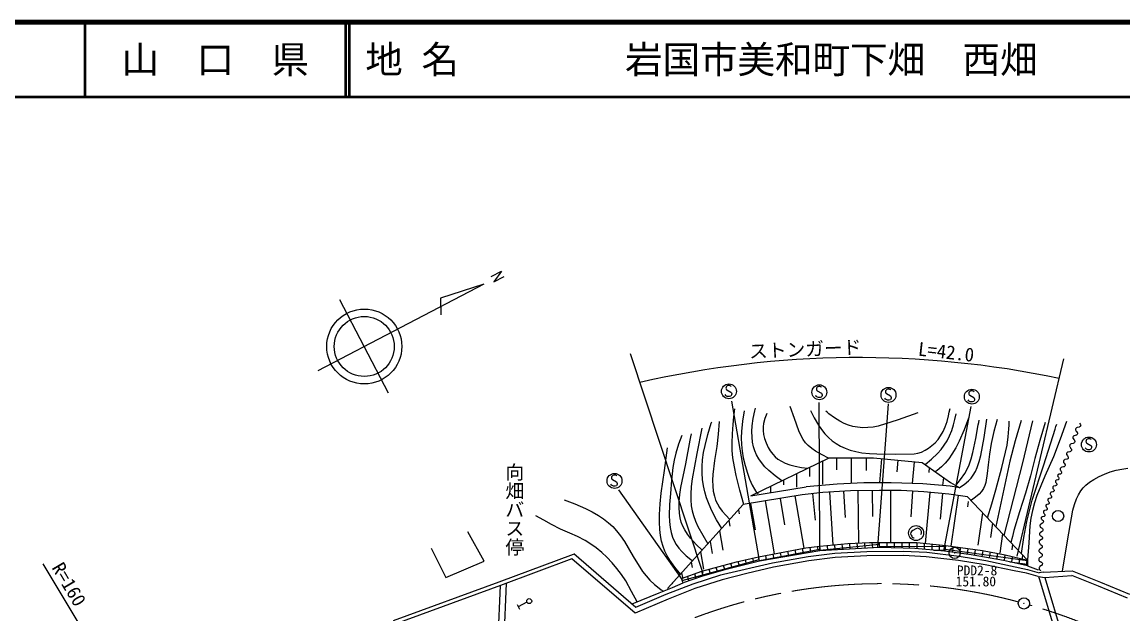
# Model space of a CAD drawing. Units: millimetres, scale not verified. Extents: x 40000 to 680000, y 20000 to 380000.
# Drawn here: x 324606 to 471423, y 301042 to 380000 of the extents above; entities that cross this region are included whole.
import ezdxf
from ezdxf.enums import TextEntityAlignment as Align

# ---------------------------------------------------------------- set-up
doc = ezdxf.new("R2010")
doc.units = ezdxf.units.MM
doc.header["$LTSCALE"] = 1000
doc.linetypes.add('CHAIN', pattern=[18.5, 12, -1.5, 3.5, -1.5])
for name, color, linetype, lineweight in [('M-BGD', 7, 'Continuous', 25), ('M-BMK', 2, 'CHAIN', 13), ('M-TTL', 2, 'Continuous', 140), ('M-TTL-LINE', 7, 'Continuous', 50)]:
    doc.layers.add(name, color=color, linetype=linetype, lineweight=lineweight)
for name, color, linetype in [('M-BGD-HTXT', 7, 'Continuous'), ('M-BMK-SRVR', 7, 'Continuous'), ('M-TTL-TXT', 7, 'Continuous')]:
    doc.layers.add(name, color=color, linetype=linetype)
doc.styles.add('@ＭＳ ゴシック', font='')
doc.styles.add('ＭＳ ゴシック', font='')
doc.styles.get('@ＭＳ ゴシック').set_extended_font_data('@MS Gothic')
doc.styles.get('ＭＳ ゴシック').set_extended_font_data('MS Gothic')

# ---------------------------------------------------------------- blocks, each defined once
blk = doc.blocks.new('BUHIN1')
at = {"color": 7, "linetype": 'Continuous', "lineweight": 25}
for radius in [746, 22.5]:
    blk.add_circle((0, 0), radius, dxfattribs=at)
blk = doc.blocks.new('BUHIN2')
at = {"color": 3, "linetype": 'Continuous', "lineweight": 25}
for radius in [746, 22.5]:
    blk.add_circle((0, 0), radius, dxfattribs=at)
blk = doc.blocks.new('BUHIN75')
at = {"color": 7, "linetype": 'Continuous', "lineweight": 25}
blk.add_lwpolyline([(-467, -290), (-467, -161), (-456, -95), (-427, -32), (-376, 22), (-318, 58), (-254, 75), (-184, 77), (-116, 57), (116, -57), (183, -71), (242, -76), (314, -57), (379, -17), (428, 36), (453, 100), (467, 161), (467, 290)], dxfattribs=at)
blk = doc.blocks.new('BUHIN76')
at = {"color": 7, "linetype": 'Continuous', "lineweight": 25}
blk.add_lwpolyline([(-435, -116), (-404, -14), (-379, 34), (-342, 77), (-289, 107), (-235, 121), (-181, 119), (-125, 104), (-78, 72), (78, -72), (126, -99), (171, -117), (232, -120), (293, -104), (343, -74), (378, -30), (404, 14), (435, 116)], dxfattribs=at)
blk = doc.blocks.new('BUHIN78')
at = {"color": 7, "linetype": 'Continuous', "lineweight": 25}
blk.add_lwpolyline([(-440, -94), (-404, 6), (-377, 53), (-337, 94), (-284, 121), (-229, 133), (-175, 128), (-120, 110), (-74, 76), (74, -76), (121, -105), (165, -126), (226, -131), (288, -118), (339, -91), (376, -48), (404, -6), (440, 94)], dxfattribs=at)
blk = doc.blocks.new('BUHIN80')
at = {"color": 7, "linetype": 'Continuous', "lineweight": 25}
blk.add_lwpolyline([(-537, -117), (-494, 5), (-461, 63), (-413, 113), (-347, 147), (-280, 161), (-214, 156), (-147, 134), (-91, 93), (91, -93), (149, -128), (202, -153), (277, -159), (352, -143), (415, -110), (460, -58), (494, -5), (537, 117)], dxfattribs=at)
blk = doc.blocks.new('BUHIN81')
at = {"color": 7, "linetype": 'Continuous', "lineweight": 25}
blk.add_lwpolyline([(-580, -154), (-538, -19), (-506, 45), (-456, 102), (-386, 143), (-313, 162), (-241, 159), (-167, 139), (-103, 97), (103, -97), (169, -132), (228, -157), (310, -160), (391, -138), (458, -99), (504, -40), (538, 19), (580, 154)], dxfattribs=at)
blk = doc.blocks.new('BUHIN83')
at = {"color": 7, "linetype": 'Continuous', "lineweight": 25}
blk.add_lwpolyline([(-218, 610), (-320, 618), (-415, 589), (-507, 530), (-587, 442), (-677, 269), (-723, 118), (-699, -75), (-619, -224), (-460, -352), (-26, -579), (179, -640), (325, -632), (485, -552), (603, -411), (691, -242), (745, -107), (740, -19), (715, 73), (666, 132)], dxfattribs=at)
blk.add_circle((0, 0), 995, dxfattribs=at)
blk = doc.blocks.new('BUHIN173')
at = {"color": 7, "linetype": 'Continuous', "lineweight": 25}
blk.add_lwpolyline([(-706, -115), (-724, -194), (-710, -276), (-666, -373), (-578, -500), (-475, -587), (-350, -634), (-223, -625), (-125, -563), (-67, -516), (-8, -426), (-3, -337), (-56, 290), (-17, 391), (63, 495), (167, 556), (265, 581), (379, 575), (505, 474), (636, 285), (681, 195), (699, 91), (683, -18), (629, -141)], dxfattribs=at)
blk.add_circle((0, 0), 995, dxfattribs=at)

msp = doc.modelspace()

# ---------------------------------------------------------------- hatches: boundary and pattern name
at = {"layer": 'M-BGD'}
h = msp.add_hatch(dxfattribs=at)
h.set_pattern_fill('USER', color=256, style=0, pattern_type=2)
h.set_pattern_definition([(10.6514, (422804, 308666), (-92.417, 491.385), []), (100.651, (422804, 308666), (-1965.54, -369.67), []), (100.65, (423879, 308359), (-1965.54, -369.67), [])])
h.paths.add_polyline_path([(422804, 308666), (429110, 309852), (431002, 310078), (431002, 309457), (427867, 308948), (422973, 308073)])
h = msp.add_hatch(dxfattribs=at)
h.set_pattern_fill('USER', color=256, style=0, pattern_type=2)
h.set_pattern_definition([(5.623, (431002, 310078), (-48.99, 497.594), []), (95.623, (431002, 310078), (-1990.4, -195.96), []), (95.623, (432046, 309678), (-1990.4, -195.96), [])])
h.paths.add_polyline_path([(431002, 310078), (434730, 310445), (437639, 310586), (438966, 310586), (438966, 309908), (434165, 309654), (431002, 309457)])
h = msp.add_hatch(dxfattribs=at)
h.set_pattern_fill('USER', color=256, style=0, pattern_type=2)
h.set_pattern_definition([(359.673, (438966, 310586), (2.853, 499.992), []), (89.673, (438966, 310586), (-1999.97, 11.4), []), (89.673, (439963, 310080), (-1999.97, 11.4), [])])
h.paths.add_polyline_path([(438966, 310586), (443914, 310558), (447811, 310191), (447641, 309400), (443660, 309795), (438966, 309908)])
h = msp.add_hatch(dxfattribs=at)
h.set_pattern_fill('USER', color=256, style=0, pattern_type=2)
h.set_pattern_definition([(352.104, (447811, 310191), (68.689, 495.26), []), (82.104, (447811, 310191), (-1981.04, 274.76), []), (82.104, (448733, 309558), (-1981.04, 274.76), [])])
h.paths.add_polyline_path([(447811, 310191), (452698, 309513), (455691, 308948), (458712, 308242), (458684, 307480), (455493, 308186), (451173, 308948), (447641, 309400)])
h = msp.add_hatch(dxfattribs=at)
h.set_pattern_fill('USER', color=256, style=0, pattern_type=2)
h.set_pattern_definition([(15.377, (415262, 306742), (-132.583, 482.1), []), (105.377, (415262, 306742), (-1928.4, -530.33), []), (105.377, (416359, 306525), (-1928.4, -530.33), [])])
h.paths.add_polyline_path([(412556, 305759), (415262, 306742), (419895, 308017), (422804, 308666), (422973, 308073), (418343, 306943), (415349, 306068), (412779, 305193)])

# ---------------------------------------------------------------- linework, layer by layer
for p, q in [((387157, 346036), (388525, 346750)), ((388525, 346750), (387524, 345324)), ((386205, 345047), (364041, 333483)), ((386205, 345047), (380423, 343158)), ((387524, 345324), (388893, 346048)), ((373485, 330515), (367009, 342927)), ((380423, 343158), (380462, 340923)), ((415442, 306462), (405743, 335743)), ((457319, 308765), (463525, 335085)), ((422916, 308439), (419272, 329442)), ((430847, 329257), (430970, 309983)), ((438753, 309962), (440175, 329072)), ((451113, 328737), (447498, 309456)), ((421802, 316793), (432233, 321854)), ((432233, 321854), (438159, 321854)), ((433221, 321854), (433221, 320283)), ((435196, 321854), (435196, 318455)), ((437172, 321854), (437172, 320187)), ((438159, 321854), (444654, 321232)), ((439242, 321750), (438933, 318521)), ((441407, 321543), (441261, 320024)), ((429625, 320588), (429625, 319373)), ((431364, 321432), (431364, 318340)), ((443571, 321336), (443295, 318447)), ((444654, 321232), (448404, 318578)), ((445591, 320569), (445528, 319908)), ((426148, 318902), (426148, 318259)), ((427887, 319745), (427887, 317946)), ((447467, 319242), (447365, 318178)), ((412662, 305597), (404199, 317582)), ((421802, 316793), (429162, 318013)), ((422671, 317215), (422733, 317086)), ((424410, 318058), (424410, 317287)), ((431382, 317239), (428653, 316957)), ((433325, 318380), (429162, 318013)), ((435081, 317465), (431382, 317239)), ((432307, 317296), (432737, 310249)), ((436855, 318521), (433325, 318380)), ((434156, 317409), (434370, 313920)), ((438950, 317522), (435081, 317465)), ((436048, 317479), (436150, 310514)), ((440498, 318521), (436855, 318521)), ((437983, 317508), (438033, 314047)), ((441858, 317522), (438950, 317522)), ((440404, 317522), (440404, 310578)), ((444733, 318409), (440498, 318521)), ((444847, 317335), (441858, 317522)), ((443353, 317428), (443138, 313996)), ((448376, 318098), (444733, 318409)), ((448208, 317024), (444847, 317335)), ((445687, 317257), (445058, 310450)), ((449675, 317872), (448376, 318098)), ((448404, 318578), (449675, 317872)), ((449039, 318225), (448978, 318114)), ((428653, 316957), (420775, 315630)), ((421760, 315796), (422358, 312245)), ((423729, 316127), (424919, 309064)), ((425699, 316459), (426291, 312946)), ((427668, 316791), (428846, 309802)), ((430018, 317098), (430382, 313573)), ((447368, 317102), (447053, 313697)), ((450693, 316657), (448208, 317024)), ((449450, 316841), (448455, 310102)), ((450795, 316039), (450688, 315315)), ((458712, 308242), (450693, 316657)), ((420775, 315630), (410676, 304436)), ((420144, 314930), (420231, 314411)), ((452697, 314553), (452055, 310205)), ((418881, 313531), (419012, 312753)), ((454034, 313151), (453755, 311265)), ((386229, 308075), (384074, 311993)), ((417619, 312132), (418056, 309537)), ((455371, 311749), (454989, 309163)), ((379177, 309838), (381136, 305920)), ((416357, 310732), (416631, 309101)), ((422804, 308666), (429110, 309852)), ((429110, 309852), (431002, 310078)), ((431002, 310078), (434730, 310445)), ((431002, 309457), (431002, 310078)), ((438966, 309908), (434166, 309654)), ((434730, 310445), (437639, 310586)), ((437639, 310586), (438966, 310586)), ((438966, 310586), (443914, 310558)), ((438966, 309908), (438966, 310586)), ((443660, 309795), (438966, 309908)), ((447642, 309400), (443660, 309795)), ((443914, 310558), (447811, 310191)), ((447642, 309400), (447811, 310191)), ((447811, 310191), (452697, 309513)), ((456707, 310346), (456596, 309596)), ((388230, 305310), (398152, 309032)), ((397943, 308419), (388403, 304841)), ((406349, 301136), (397943, 308419)), ((398200, 309122), (406462, 301945)), ((415094, 309333), (415487, 307001)), ((419895, 308016), (422804, 308666)), ((422973, 308073), (422804, 308666)), ((427867, 308948), (422973, 308073)), ((424707, 307860), (429455, 308730)), ((431002, 309457), (427867, 308948)), ((429455, 308730), (433002, 309167)), ((433055, 308569), (429546, 308137)), ((434166, 309654), (431002, 309457)), ((433002, 309167), (437246, 309398)), ((437264, 308798), (433055, 308569)), ((437246, 309398), (442157, 309424)), ((442143, 308824), (437264, 308798)), ((445195, 308671), (442143, 308824)), ((442157, 309424), (445245, 309269)), ((449490, 308163), (445195, 308671)), ((445245, 309269), (449572, 308757)), ((451173, 308948), (447642, 309400)), ((449572, 308757), (453156, 308194)), ((455493, 308186), (451173, 308948)), ((452697, 309513), (455691, 308948)), ((455691, 308948), (458712, 308242)), ((458044, 308944), (457971, 308449)), ((352619, 265797), (327411, 307742)), ((381136, 305920), (386229, 308075)), ((413832, 307934), (413950, 307230)), ((415263, 306742), (419895, 308016)), ((418342, 306943), (415349, 306068)), ((418167, 306365), (424707, 307860)), ((422973, 308073), (418342, 306943)), ((424828, 307273), (421268, 306459)), ((429546, 308137), (424828, 307273)), ((453050, 307603), (449490, 308163)), ((456919, 306815), (453050, 307603)), ((453156, 308194), (458670, 306990)), ((458684, 307480), (455493, 308186)), ((458670, 306990), (460254, 306526)), ((458712, 308242), (458684, 307480)), ((458684, 307480), (460124, 306915)), ((412556, 305759), (415263, 306742)), ((412779, 305193), (412556, 305759)), ((412569, 306535), (412676, 305901)), ((415349, 306068), (412779, 305193)), ((414090, 305084), (417791, 306266)), ((417987, 305594), (414325, 304424)), ((417791, 306266), (418167, 306365)), ((421268, 306459), (417987, 305594)), ((458553, 306503), (456919, 306815)), ((460113, 306046), (458553, 306503)), ((460113, 306046), (460990, 305926)), ((465782, 287522), (460188, 306036)), ((460763, 306602), (460254, 306526)), ((460763, 306602), (464625, 306810)), ((460990, 305926), (464588, 306179)), ((460990, 305926), (466552, 287485)), ((468178, 304750), (464588, 306179)), ((464625, 306810), (468403, 305306)), ((374123, 300156), (388230, 305310)), ((388403, 304841), (374443, 299741)), ((387007, 271285), (388403, 304841)), ((389149, 305121), (387818, 273280)), ((409590, 303842), (411365, 304564)), ((410525, 303673), (414090, 305084)), ((414325, 304424), (410790, 303026)), ((411307, 305135), (411387, 305064)), ((411365, 304564), (412779, 305193)), ((472043, 303157), (468178, 304750)), ((468403, 305306), (472284, 303707)), ((391946, 302602), (390780, 301993)), ((405964, 302378), (409590, 303842)), ((410790, 303026), (406349, 301136)), ((406462, 301945), (410525, 303673)), ((390623, 302295), (390935, 301696))]:
    msp.add_line(p, q, dxfattribs=at)
for points in [[(420864, 315645), (420321, 317564), (419834, 319504), (419597, 320673), (419417, 321859), (419327, 322842), (419296, 323837), (419331, 325062), (419427, 326299), (419539, 327348), (419665, 328396)], [(420901, 328126), (420694, 326753), (420547, 325381), (420513, 324525), (420540, 323669), (420635, 322765), (420790, 321866), (421032, 320839), (421332, 319828), (421628, 319019), (421983, 318227), (422269, 317691), (422578, 317170)], [(425934, 318798), (425041, 319466), (424184, 320183), (423676, 320684), (423211, 321228), (422858, 321728), (422558, 322258), (422330, 322789), (422159, 323343), (422029, 323974), (421957, 324628), (421940, 325370), (421984, 326118), (422125, 327129), (422326, 328133), (422366, 328318), (422408, 328512)], [(423914, 327779), (423672, 327127), (423487, 326457), (423428, 325999), (423430, 325534), (423498, 324996), (423627, 324462), (423839, 323850), (424108, 323261), (424385, 322786), (424714, 322342), (425041, 321996), (425416, 321688), (425864, 321409), (426355, 321176), (427016, 320942), (427703, 320763), (428537, 320601), (429382, 320470)], [(432165, 321821), (431289, 322253), (430426, 322748), (429922, 323101), (429459, 323498), (429103, 323883), (428795, 324306), (428469, 324876), (428188, 325489), (427597, 327108), (427043, 328705)], [(429745, 328203), (430247, 327201), (430806, 326221), (431207, 325635), (431665, 325074), (432144, 324583), (432663, 324137), (433187, 323764), (433750, 323437), (434386, 323145), (435047, 322907), (435814, 322698), (436603, 322546), (437603, 322447), (438614, 322407), (441088, 322373), (443568, 322399), (444054, 322492), (444536, 322646), (445029, 322872), (445498, 323153), (445953, 323497), (446377, 323893), (446763, 324336), (447105, 324822), (447428, 325391), (447701, 325996), (447957, 326727), (448153, 327470), (448258, 327947), (448358, 328435)], [(444072, 327894), (441441, 326959), (438792, 326082), (438095, 325958), (437388, 325894), (436716, 325893), (436033, 325952), (435409, 326065), (434803, 326236), (434232, 326464), (433686, 326746), (432938, 327225), (432217, 327758), (432009, 327919), (431793, 328087)], [(445027, 320968), (445884, 321696), (446697, 322464), (447161, 322983), (447581, 323542), (447963, 324156), (448299, 324810), (448593, 325517), (448833, 326252), (449020, 326985), (449182, 327723)], [(417914, 312459), (417229, 313617), (416597, 314806), (416220, 315646), (415896, 316519), (415658, 317326), (415475, 318157), (415357, 318991), (415298, 319832), (415298, 320715), (415358, 321595), (415491, 322563), (415684, 323521), (416071, 324999), (416520, 326477), (416547, 326563), (416577, 326659)], [(417580, 326697), (417456, 325033), (417270, 323367), (416966, 321512), (416722, 319649), (416688, 318877), (416714, 318088), (416792, 317431), (416931, 316777), (417104, 316232), (417332, 315713), (417619, 315227), (417956, 314773), (418455, 314208), (418994, 313656)], [(450842, 327144), (450233, 325615), (449568, 324108), (449114, 323217), (448601, 322342), (448185, 321741), (447723, 321179), (447200, 320661), (446626, 320178), (446517, 320091), (446399, 319997)], [(449119, 318181), (449740, 318961), (450313, 319779), (450634, 320348), (450902, 320946), (451182, 321748), (451406, 322574), (451800, 324433), (452132, 326286), (452182, 326580), (452232, 326874)], [(449634, 317895), (450259, 318325), (450838, 318797), (451171, 319147), (451459, 319537), (451747, 320042), (451989, 320589), (452257, 321381), (452464, 322181), (452892, 324591), (453275, 327028)], [(454626, 326990), (454206, 325383), (453843, 323760), (453620, 322358), (453455, 320933), (453327, 319764), (453136, 318592), (453005, 318175), (452818, 317782), (452562, 317400), (452251, 317045), (451755, 316614), (451223, 316229), (451190, 316206), (451149, 316178)], [(453335, 313884), (453941, 315744), (454489, 317621), (455263, 320580), (455980, 323563), (456121, 324650), (456201, 325747), (456226, 326247), (456249, 326758)], [(457832, 326835), (457066, 324144), (456356, 321428), (455395, 317076), (454453, 312711)], [(455583, 311526), (456832, 316348), (458060, 321183), (458723, 324001), (459415, 326822)], [(461037, 326590), (460315, 324199), (459650, 321791), (459071, 319464), (458431, 317144), (457627, 314676), (456877, 312181), (456671, 311388), (456471, 310594)], [(457884, 309111), (458216, 311246), (458609, 313376), (458937, 314796), (459323, 316202), (460849, 320955), (462379, 325710), (462480, 326034), (462582, 326358)], [(463894, 326706), (463048, 324354), (462147, 322024), (461015, 319444), (459941, 316843), (459622, 315854), (459357, 314836), (459156, 313824), (459014, 312803), (458868, 310541), (458674, 308282)], [(412607, 324861), (412166, 323680), (411781, 322476), (411561, 321549), (411397, 320598), (411206, 318880), (411074, 317134), (410962, 315649), (410910, 314158), (410941, 313361), (411033, 312557), (411166, 311919), (411357, 311295), (411570, 310788), (411841, 310299), (412183, 309819), (412579, 309368), (413170, 308819), (413801, 308315), (413912, 308230), (414023, 308145)], [(415292, 309552), (414511, 310318), (413764, 311137), (413346, 311678), (412979, 312253), (412727, 312752), (412527, 313283), (412373, 313883), (412274, 314510), (412224, 315265), (412233, 316029), (412314, 316976), (412456, 317926), (413121, 321073), (413726, 324229), (413804, 324660), (413881, 325092)], [(415271, 325826), (414595, 322453), (413976, 319061), (413852, 318048), (413788, 317027), (413793, 316252), (413858, 315472), (413970, 314822), (414141, 314186), (414413, 313444), (414743, 312722), (415377, 311549), (416059, 310402)], [(465232, 325364), (465312, 325262), (465343, 325203), (465360, 325136), (465353, 325062), (465330, 324998), (465290, 324945), (465236, 324900), (465171, 324874), (464917, 324820), (464856, 324789), (464807, 324758), (464761, 324698), (464735, 324626), (464730, 324554), (464750, 324489), (464776, 324432), (464856, 324330)], [(412412, 306360), (411679, 307268), (411003, 308201), (410643, 308793), (410334, 309418), (410090, 310060), (409899, 310735), (409745, 311519), (409649, 312321), (409600, 313311), (409611, 314310), (409703, 315737), (409855, 317147), (410278, 320166), (410676, 323200)], [(463339, 306741), (464011, 310810), (464748, 314900), (464966, 315666), (465240, 316408), (465494, 316941), (465805, 317449), (466122, 317853), (466490, 318225), (466979, 318622), (467518, 318980), (468228, 319374), (468962, 319712), (469721, 319997), (470494, 320223), (471277, 320379), (472069, 320475)], [(462806, 319277), (462861, 319200), (462882, 319157), (462891, 319107), (462884, 319054), (462864, 319008), (462834, 318971), (462793, 318940), (462744, 318924), (462558, 318893), (462513, 318874), (462476, 318852), (462441, 318811), (462419, 318759), (462412, 318707), (462425, 318659), (462442, 318617), (462496, 318540)], [(396892, 316281), (398337, 315726), (399768, 315111), (400636, 314676), (401478, 314186), (402168, 313719), (402829, 313199), (403379, 312691), (403891, 312135), (404434, 311445), (404936, 310710), (406120, 308697), (407356, 306716), (407818, 306110), (408331, 305537), (408934, 304984), (409585, 304469), (409858, 304266), (410134, 304064)], [(461490, 316036), (461548, 315961), (461571, 315919), (461583, 315870), (461579, 315816), (461561, 315769), (461533, 315731), (461493, 315698), (461446, 315679), (461261, 315640), (461217, 315618), (461181, 315595), (461148, 315551), (461129, 315499), (461125, 315447), (461140, 315399), (461159, 315358), (461217, 315284)], [(406638, 302650), (405900, 304058), (405107, 305443), (404550, 306294), (403943, 307112), (403299, 307877), (402610, 308603), (401906, 309260), (401164, 309870), (400457, 310376), (399711, 310837), (398698, 311356), (397658, 311823), (396421, 312370), (395205, 312973), (394171, 313537), (393146, 314119)], [(460431, 310297), (460541, 310228), (460591, 310184), (460629, 310126), (460648, 310055), (460648, 309986), (460629, 309923), (460593, 309862), (460541, 309816), (460321, 309678), (460274, 309629), (460239, 309582), (460217, 309510), (460217, 309433), (460236, 309365), (460277, 309310), (460321, 309266), (460431, 309197)], [(460431, 309197), (460551, 309122), (460605, 309074), (460647, 309011), (460668, 308933), (460668, 308858), (460647, 308789), (460608, 308723), (460551, 308672), (460311, 308522), (460260, 308468), (460221, 308417), (460197, 308339), (460197, 308255), (460218, 308180), (460263, 308120), (460311, 308072), (460431, 307997)], [(460429, 308043), (460552, 307973), (460608, 307927), (460652, 307865), (460676, 307788), (460679, 307713), (460660, 307643), (460624, 307576), (460569, 307523), (460334, 307364), (460285, 307308), (460248, 307256), (460227, 307177), (460230, 307093), (460254, 307019), (460301, 306961), (460351, 306915), (460474, 306844)]]:
    msp.add_lwpolyline(points, dxfattribs=at)
for centre, radius in [((370247, 336721), 5000), ((370247, 336721), 4000), ((462774, 314110), 746), ((392243, 302757), 335)]:
    msp.add_circle(centre, radius, dxfattribs=at)
msp.add_arc((436181, 205781), 129458, 78.08737, 103.02094, dxfattribs=at)
at = {"layer": 'M-BMK'}
for centre, radius, start, end in [((439152, 234987), 70101, 74.83569, 110.72473), ((439328, 233082), 71890, 63.12151, 74.17293)]:
    msp.add_arc(centre, radius, start, end, dxfattribs=at)
at = {"layer": 'M-TTL'}
msp.add_line((680000, 380000), (40000, 380000), dxfattribs=at)
at = {"layer": 'M-TTL-LINE'}
for p, q in [((333000, 380000), (333000, 370000)), ((367750, 380000), (367750, 370000)), ((368250, 380000), (368250, 370000)), ((40000, 370000), (680000, 370000))]:
    msp.add_line(p, q, dxfattribs=at)

# ---------------------------------------------------------------- block references
at = {"layer": 'M-BGD', "rotation": 235.10674}
for name, p in [('BUHIN173', (418870, 330739)), ('BUHIN173', (430930, 330621)), ('BUHIN173', (440154, 330266)), ('BUHIN173', (451268, 330030)), ('BUHIN81', (465437, 325927)), ('BUHIN173', (466877, 323644)), ('BUHIN80', (464222, 322665)), ('BUHIN81', (464651, 323766)), ('BUHIN80', (463799, 321650)), ('BUHIN173', (403616, 318796)), ('BUHIN78', (462981, 319692)), ('BUHIN80', (463376, 320635)), ('BUHIN78', (461972, 317296)), ('BUHIN78', (462322, 318125)), ('BUHIN76', (461644, 316458)), ('BUHIN76', (460756, 314015)), ('BUHIN76', (461063, 314861)), ('BUHIN83', (443838, 311832)), ('BUHIN75', (460576, 313092)), ('BUHIN75', (460460, 310896)), ('BUHIN75', (460518, 311994)), ('BUHIN1', (458213, 302447))]:
    msp.add_blockref(name, p, dxfattribs=at)
at = {"layer": 'M-BMK-SRVR', "rotation": 235.10674}
msp.add_blockref('BUHIN2', (448983, 309197), dxfattribs=at)

# ---------------------------------------------------------------- texts
at = {"layer": 'M-BGD'}
for s, rotation, style, p in [('ストンガード', 2.2, 'ＭＳ ゴシック', (421615, 334614)), ('L=42.0', 353.5, 'ＭＳ ゴシック', (443967, 334969)), ('向畑バス停', 270, '@ＭＳ ゴシック', (388818, 321229)), ('R=160', 300.6, 'ＭＳ ゴシック', (328035, 306940))]:
    msp.add_text(s, height=1833, rotation=rotation, dxfattribs=dict(at, style=style)).set_placement(p, align=Align.BOTTOM_LEFT)
at = {"layer": 'M-BGD-HTXT', "style": 'ＭＳ ゴシック'}
for s, p in [('PDD2-8', (449271, 305797)), ('151.80', (449108, 304329))]:
    msp.add_text(s, height=1320, dxfattribs=at).set_placement(p, align=Align.BOTTOM_LEFT)
at = {"layer": 'M-TTL-TXT', "style": 'ＭＳ ゴシック'}
for s, p in [('地 名', (370380, 375000)), ('岩国市美和町下畑\u3000西畑', (405024, 375000))]:
    msp.add_text(s, height=3666, dxfattribs=at).set_placement(p, align=Align.MIDDLE_LEFT)
msp.add_text('山\u3000口\u3000県', height=3666, dxfattribs=at).set_placement((350375, 375000), align=Align.MIDDLE_CENTER)

doc.saveas('drawing.dxf')
